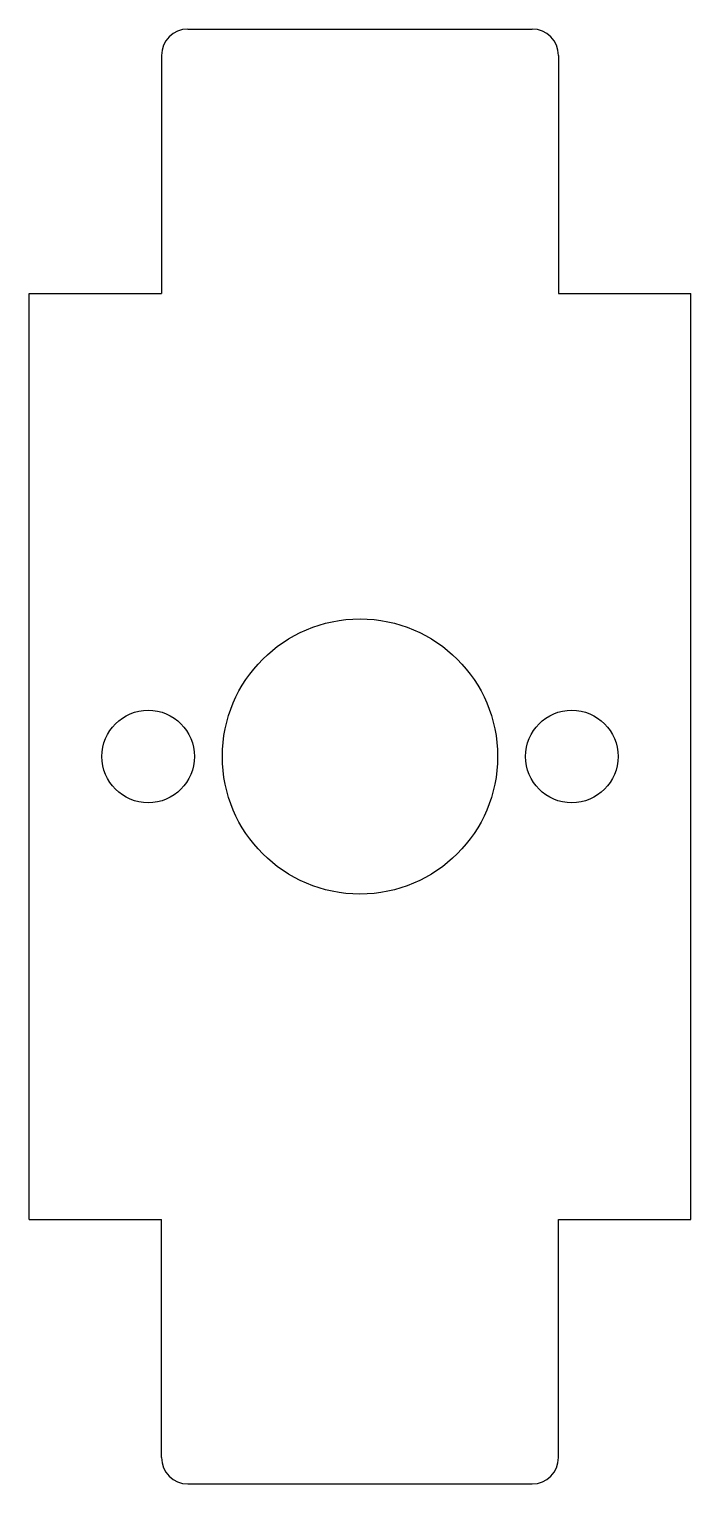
# Model space of a CAD drawing. Header units: millimetres. Extents: x -12.5 to 12.5, y -32.5 to 22.5.
import ezdxf

# ---------------------------------------------------------------- set-up
doc = ezdxf.new("R2010")
doc.units = ezdxf.units.MM

msp = doc.modelspace()

# ---------------------------------------------------------------- linework, layer by layer
at = {"color": 7, "linetype": 'Continuous', "lineweight": 25}
for p, q in [((-7.5, 21.5), (-7.5, 12.5)), ((7.5, 21.5), (7.5, 12.5)), ((-12.5, 12.5), (-7.5, 12.5)), ((-12.5, -22.5), (-12.5, 12.5)), ((7.5, 12.5), (12.5, 12.5)), ((12.5, -22.5), (12.5, 12.5)), ((-12.5, -22.5), (-7.5, -22.5)), ((-7.5, -31.5), (-7.5, -22.5)), ((7.5, -31.5), (7.5, -22.5)), ((7.5, -22.5), (12.5, -22.5))]:
    msp.add_line(p, q, dxfattribs=at)
for centre, radius in [((0, -5), 5.2), ((-8, -5), 1.75), ((8, -5), 1.75)]:
    msp.add_circle(centre, radius, dxfattribs=at)
for centre, start, end in [((-6.5, 21.5), 90, 180), ((6.5, 21.5), 0, 90), ((-6.5, -31.5), 180, 270), ((6.5, -31.5), 270, 0)]:
    msp.add_arc(centre, 1, start, end, dxfattribs=at)
for points in [[(-6.5, 22.5), (6.5, 22.5)], [(-6.5, -32.5), (6.5, -32.5)]]:
    msp.add_open_spline(points, degree=1, dxfattribs=at)

doc.saveas('drawing.dxf')
